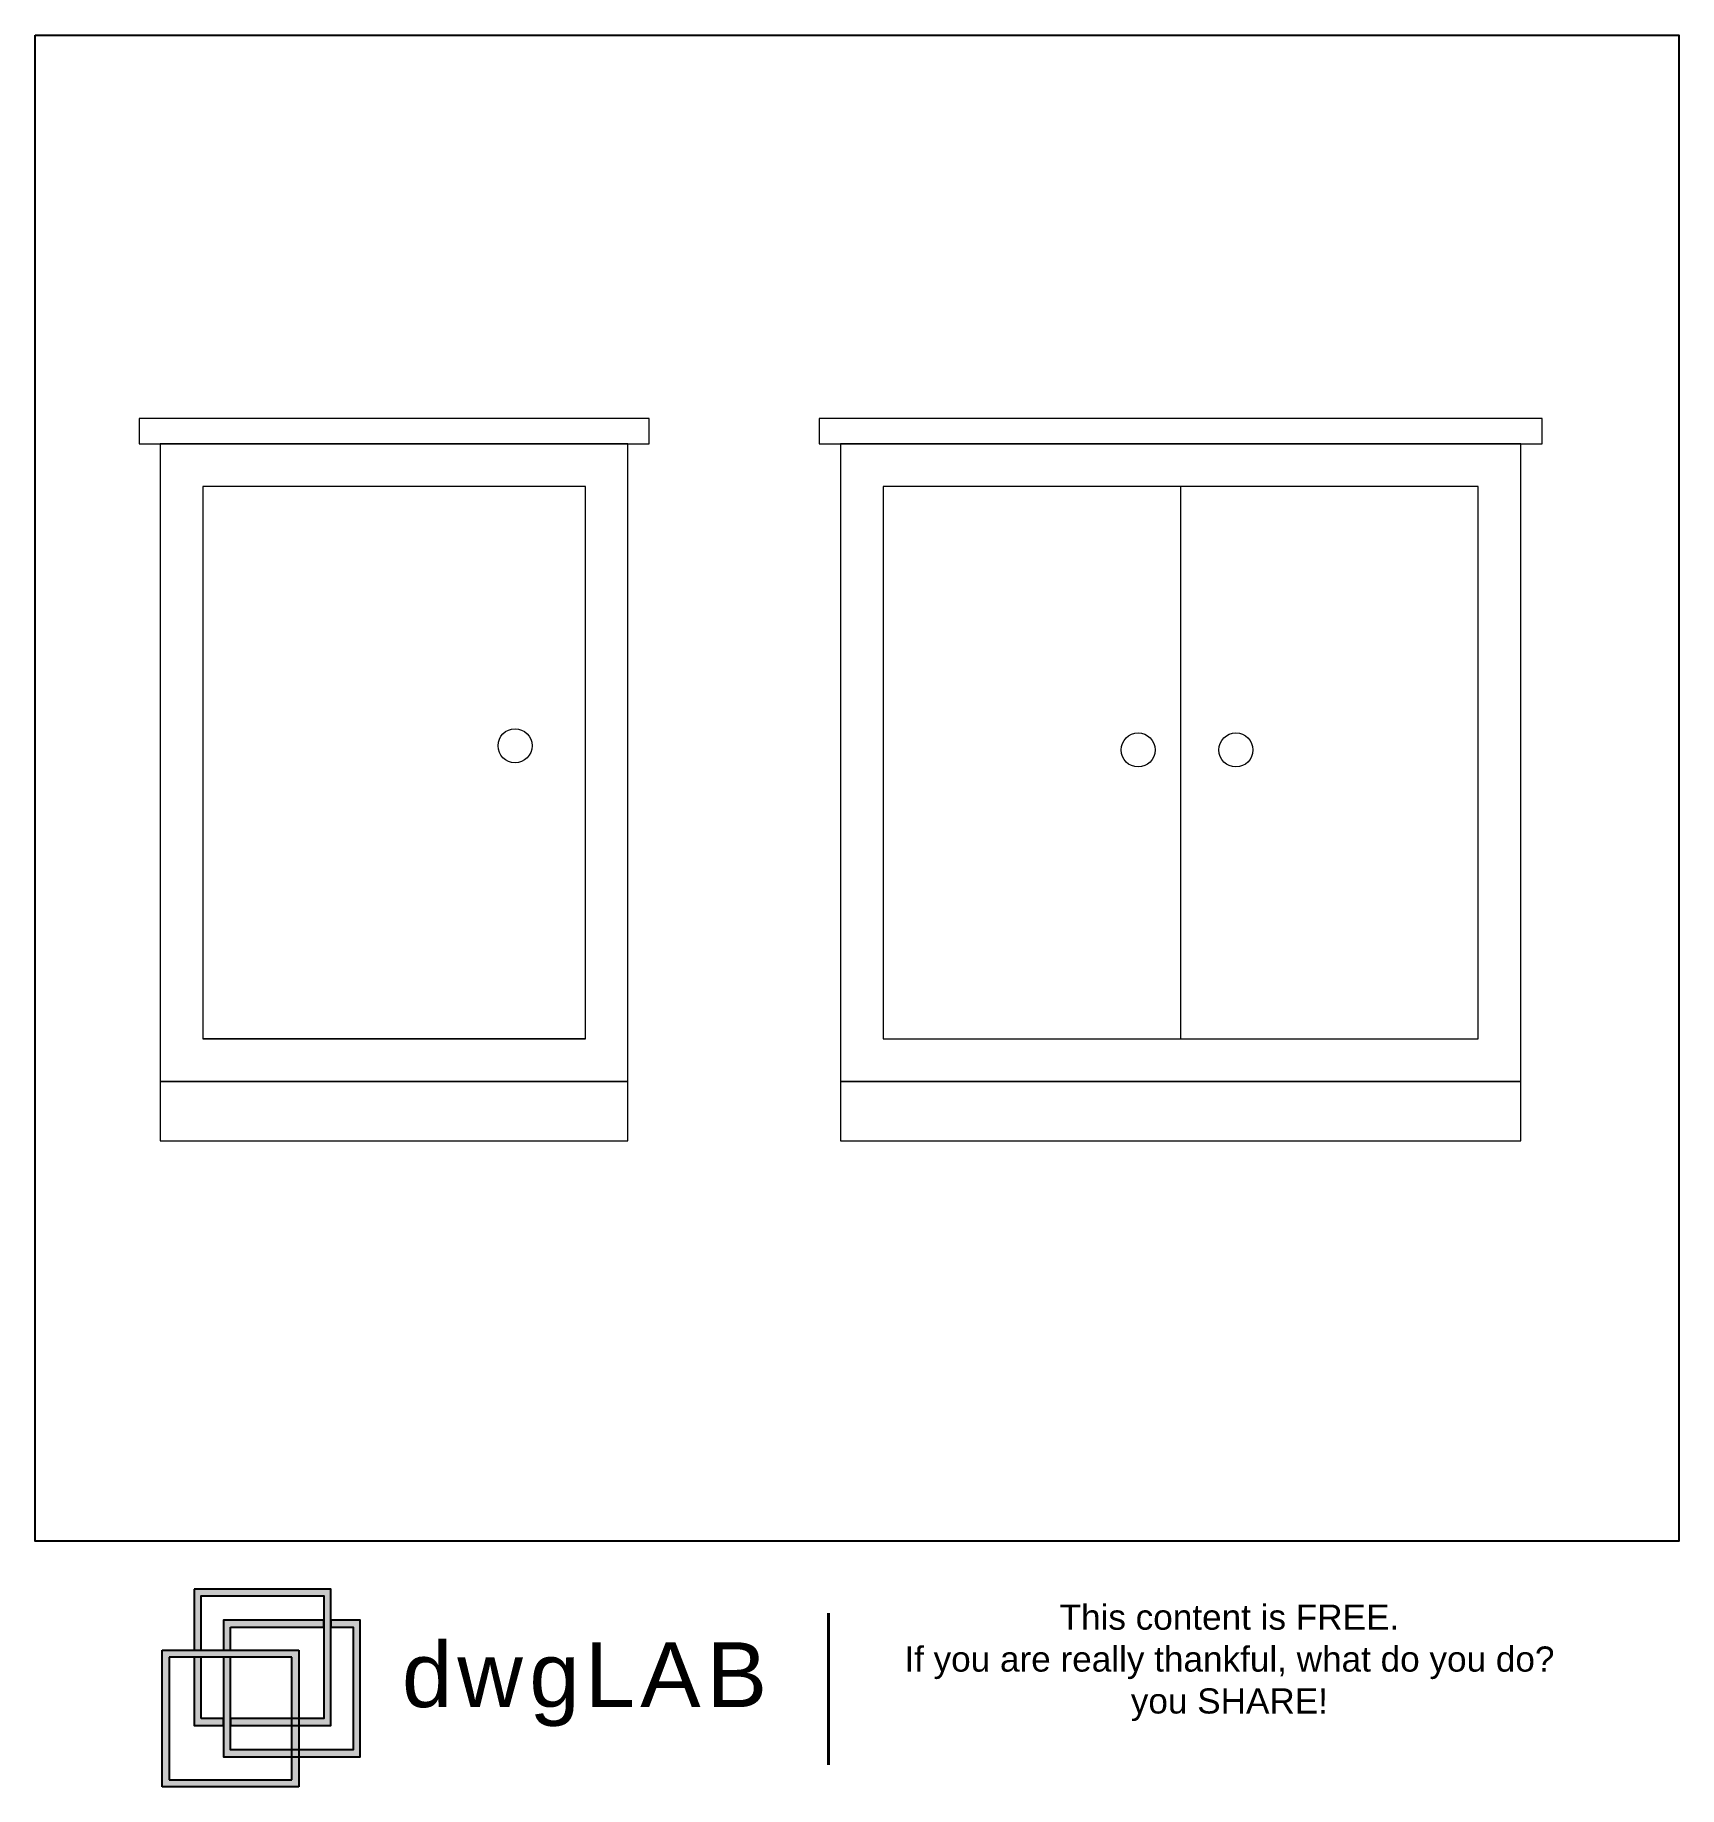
# Model space of a CAD drawing. Header units: millimetres. Extents: x 2908.81 to 2910.74, y 1341.41 to 1343.47.
import ezdxf

# ---------------------------------------------------------------- set-up
doc = ezdxf.new("R2010")
doc.units = ezdxf.units.MM
for name, color, linetype, plot in [('000-dwgLAB-Rectan.', 251, 'Continuous', False), ('02', 251, 'Continuous', False), ('dwgLAB', 250, 'Continuous', False)]:
    doc.layers.add(name, color=color, linetype=linetype, plot=plot)
doc.layers.add('001_Dark_1 10', color=7, linetype='Continuous', lineweight=0)
doc.styles.get("Standard").update_dxf_attribs({"font": 'arial.ttf'})

# ---------------------------------------------------------------- blocks, each defined once
blk = doc.blocks.new('DWGlab_ok')
at = {"layer": 'dwgLAB', "true_color": 0xfee41b}
h = blk.add_hatch(color=2, dxfattribs=at)
h.dxf.hatch_style = 2
h.paths.add_polyline_path([(0.0369, 0.2289), (0.0369, 0.158), (0.045, 0.158), (0.045, 0.2209), (0.1869, 0.2209), (0.1869, 0.079), (0.0788, 0.079), (0.0788, 0.0709), (0.1949, 0.0709), (0.1949, 0.2289)])
at = {"layer": 'dwgLAB', "true_color": 0xe03b3e}
h = blk.add_hatch(color=13, dxfattribs=at)
h.dxf.hatch_style = 2
h.paths.add_polyline_path([(0.1949, 0.193), (0.1949, 0.1849), (0.2207, 0.1849), (0.2207, 0.0431), (0.0788, 0.0431), (0.0788, 0.1499), (0.0708, 0.1499), (0.0708, 0.035), (0.2287, 0.035), (0.2287, 0.193)])
h = blk.add_hatch(color=13, dxfattribs=at)
h.dxf.hatch_style = 2
h.paths.add_polyline_path([(0.0788, 0.1849), (0.1869, 0.1849), (0.1869, 0.193), (0.0708, 0.193), (0.0708, 0.158), (0.0788, 0.158)])
at = {"layer": 'dwgLAB', "true_color": 0x497798}
h = blk.add_hatch(color=155, dxfattribs=at)
h.dxf.hatch_style = 2
h.paths.add_polyline_path([(0.158, 0), (0, 0), (0, 0.158), (0.158, 0.158)])
h.paths.add_polyline_path([(0.0081, 0.0081), (0.1499, 0.0081), (0.1499, 0.1499), (0.0081, 0.1499)])
at = {"layer": 'dwgLAB', "true_color": 0xfee41b}
h = blk.add_hatch(color=2, dxfattribs=at)
h.dxf.hatch_style = 2
h.paths.add_polyline_path([(0.045, 0.079), (0.045, 0.1499), (0.0369, 0.1499), (0.0369, 0.0709), (0.0708, 0.0709), (0.0708, 0.079)])
at = {"layer": 'dwgLAB', "color": 155, "true_color": 0x497798}
for p, q in [((0, 0), (0, 0.158)), ((0, 0.158), (0.158, 0.158)), ((0.1499, 0.1499), (0.0081, 0.1499)), ((0.0081, 0.1499), (0.0081, 0.0081)), ((0.1499, 0.0081), (0.1499, 0.1499)), ((0.158, 0.158), (0.158, 0)), ((0.158, 0), (0, 0)), ((0.0081, 0.0081), (0.1499, 0.0081))]:
    blk.add_line(p, q, dxfattribs=at)
at = {"layer": 'dwgLAB', "color": 2, "true_color": 0xfee41b}
for points in [[(0.0369, 0.2289), (0.0369, 0.158), (0.045, 0.158), (0.045, 0.2209), (0.1869, 0.2209), (0.1869, 0.079), (0.0788, 0.079), (0.0788, 0.0709), (0.1949, 0.0709), (0.1949, 0.2289), (0.0369, 0.2289)], [(0.045, 0.079), (0.045, 0.1499), (0.0369, 0.1499), (0.0369, 0.0709), (0.0708, 0.0709), (0.0708, 0.079), (0.045, 0.079)]]:
    blk.add_lwpolyline(points, dxfattribs=at)
at = {"layer": 'dwgLAB', "color": 13, "true_color": 0xe03b3e}
for points in [[(0.1949, 0.193), (0.1949, 0.1849), (0.2207, 0.1849), (0.2207, 0.0431), (0.0788, 0.0431), (0.0788, 0.1499), (0.0708, 0.1499), (0.0708, 0.035), (0.2287, 0.035), (0.2287, 0.193), (0.1949, 0.193)], [(0.0788, 0.1849), (0.1869, 0.1849), (0.1869, 0.193), (0.0708, 0.193), (0.0708, 0.158), (0.0788, 0.158), (0.0788, 0.1849)]]:
    blk.add_lwpolyline(points, dxfattribs=at)
at = {"layer": 'dwgLAB', "color": 9, "linetype": 'Continuous', "lineweight": 40, "true_color": 0xd19cc7}
blk.add_lwpolyline([(0.7701, 0.0256), (0.7701, 0.2011)], dxfattribs=at)
at = {"layer": 'dwgLAB', "color": 7}
for s, width, heights, insert, char_height, attachment_point in [('{\\H0.91667x;\\C0;This content is FREE.\\PIf you are really thankful, what do you do? you SHARE!}', 0.805462, [0.5251], (1.2337, 0.2109), 0.031712, 2), ('{\\T1.1;dwgLAB}', 17.629903, [0], (0.277, 0.1673), 0.075, 1)]:
    blk.add_mtext_dynamic_manual_height_columns(s, width=width, gutter_width=12.5, heights=heights, dxfattribs=dict(at, insert=insert, char_height=char_height, attachment_point=attachment_point))

msp = doc.modelspace()

# ---------------------------------------------------------------- linework, layer by layer
at = {"layer": '000-dwgLAB-Rectan.'}
msp.add_lwpolyline([(2908.806, 1343.4696), (2910.7393, 1343.4696), (2910.7393, 1341.6976), (2908.806, 1341.6976), (2908.806, 1343.4696)], dxfattribs=at)
at = {"layer": '001_Dark_1 10'}
for p, q in [((2909.5033, 1342.9885), (2908.9533, 1342.9885)), ((2908.9533, 1342.9885), (2908.9533, 1342.2385)), ((2909.5033, 1342.2385), (2909.5033, 1342.9885)), ((2910.5533, 1342.9885), (2909.7533, 1342.9885)), ((2909.7533, 1342.9885), (2909.7533, 1342.2385)), ((2910.5533, 1342.2385), (2910.5533, 1342.9885)), ((2909.4533, 1342.9385), (2909.0033, 1342.9385)), ((2909.0033, 1342.9385), (2909.0033, 1342.2885)), ((2909.4533, 1342.9385), (2909.0033, 1342.9385)), ((2909.4533, 1342.9385), (2909.0033, 1342.9385)), ((2909.4533, 1342.2885), (2909.4533, 1342.9385)), ((2910.5033, 1342.9385), (2909.8033, 1342.9385)), ((2909.8033, 1342.9385), (2909.8033, 1342.2885)), ((2910.1533, 1342.9385), (2910.1533, 1342.2885)), ((2910.5033, 1342.2885), (2910.5033, 1342.9385)), ((2909.0033, 1342.2885), (2909.4533, 1342.2885)), ((2909.4533, 1342.2885), (2909.0033, 1342.2885)), ((2909.8033, 1342.2885), (2910.5033, 1342.2885)), ((2908.9533, 1342.2385), (2909.5033, 1342.2385)), ((2909.5033, 1342.2385), (2908.9533, 1342.2385)), ((2908.9533, 1342.2385), (2908.9533, 1342.1685)), ((2909.5033, 1342.1685), (2909.5033, 1342.2385)), ((2910.5533, 1342.2385), (2909.7533, 1342.2385)), ((2909.7533, 1342.2385), (2909.7533, 1342.1685)), ((2909.7533, 1342.2385), (2910.5533, 1342.2385)), ((2910.5533, 1342.1685), (2910.5533, 1342.2385)), ((2908.9533, 1342.1685), (2909.5033, 1342.1685)), ((2909.7533, 1342.1685), (2910.5533, 1342.1685))]:
    msp.add_line(p, q, dxfattribs=at)
for points in [[(2909.5283, 1343.0185), (2908.9283, 1343.0185), (2908.9283, 1342.9885), (2909.5283, 1342.9885)], [(2910.5783, 1343.0185), (2909.7283, 1343.0185), (2909.7283, 1342.9885), (2910.5783, 1342.9885)]]:
    msp.add_lwpolyline(points, close=True, dxfattribs=at)
for centre in [(2909.3705, 1342.6335), (2910.1033, 1342.6285), (2910.2183, 1342.6285)]:
    msp.add_circle(centre, 0.02, dxfattribs=at)
at = {"layer": '02'}
msp.add_lwpolyline([(2908.806, 1343.4696), (2910.7393, 1343.4696), (2910.7393, 1341.6976), (2908.806, 1341.6976), (2908.806, 1343.4696)], dxfattribs=at)

# ---------------------------------------------------------------- block references
at = {"layer": 'dwgLAB', "color": 0, "xscale": 1.017215410700494, "yscale": 1.017215410700494, "zscale": 1.017215410700494}
msp.add_blockref('DWGlab_ok', (2908.9557, 1341.4086), dxfattribs=at)

doc.saveas('drawing.dxf')
